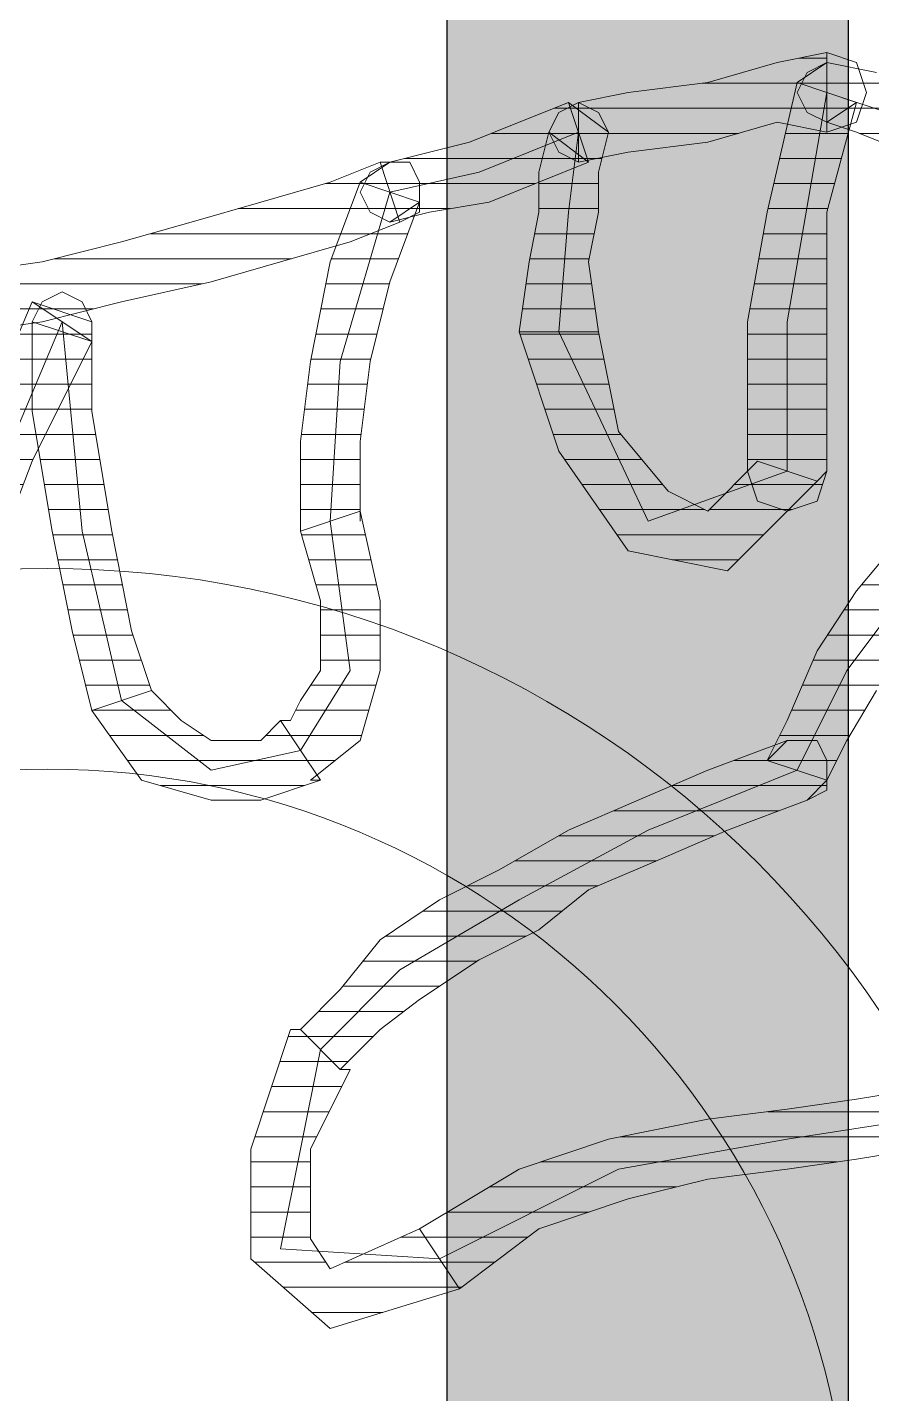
# Model space of a CAD drawing. Header units: centimetres. Extents: x 54005 to 61405, y 90310 to 94744.
# Drawn here: x 56636.56 to 56640.76, y 91638.5 to 91645.31 of the extents above; entities that cross this region are included whole.
import ezdxf

# ---------------------------------------------------------------- set-up
doc = ezdxf.new("R2010")
doc.units = ezdxf.units.CM
doc.header["$LTSCALE"] = 25
doc.linetypes.add('DASHDOT2', pattern=[0.5, 0.25, -0.125, 0, -0.125])
doc.layers.get('0').update_dxf_attribs({"lineweight": 0})
doc.layers.add('BA_axis', color=5, linetype='DASHDOT2')
doc.layers.add('OC-Mutfak_Ekipman', color=252, linetype='Continuous')
pattern_1 = [(360, (-5108.51305, -673.59423), (1e-16, 0.125), [25])]

# ---------------------------------------------------------------- blocks, each defined once
blk = doc.blocks.new('salatabar')
at = {"layer": 'OC-Mutfak_Ekipman'}
h = blk.add_hatch(color=256, dxfattribs=at)
h.dxf.hatch_style = 1
h.paths.add_polyline_path([(93394.0447, -80809.4894, 0.414212), (93393.0448, -80808.4893, 0.41421), (93392.0447, -80809.4893), (93392.0331, -80957.4893, 0.414217), (93393.0331, -80958.4893, 0.414216), (93394.0331, -80957.4894)])
h.paths.add_polyline_path([(93402.0447, -80809.4899, 0.414217), (93401.0448, -80808.4899, 0.414216), (93400.0447, -80809.4898), (93400.0331, -80957.4898, 0.414212), (93401.0331, -80958.4899, 0.41421), (93402.0331, -80957.4899)])
h.paths.add_polyline_path([(93410.0447, -80809.4905, 0.414217), (93409.0448, -80808.4904, 0.41421), (93408.0447, -80809.4903), (93408.0331, -80957.4903, 0.414217), (93409.0331, -80958.4904, 0.41421), (93410.0331, -80957.4905)])
h.paths.add_polyline_path([(93416.0331, -80957.4908, 0.414217), (93417.0331, -80958.4909, 0.41421), (93418.0331, -80957.491), (93418.0447, -80809.491, 0.414217), (93417.0448, -80808.4909, 0.41421), (93416.0447, -80809.4908)])
h.paths.add_polyline_path([(93426.0447, -80809.4915, 0.414217), (93425.0448, -80808.4914, 0.41421), (93424.0447, -80809.4913), (93424.0331, -80957.4913, 0.414217), (93425.0331, -80958.4914, 0.41421), (93426.0331, -80957.4915)])
for p, q in [((93408.0447, -80809.4903), (93408.0331, -80957.4903)), ((93410.0331, -80957.4904), (93410.0447, -80809.4904))]:
    blk.add_line(p, q, dxfattribs=at)
blk = doc.blocks.new('by')
at = {"ltscale": 30}
h = blk.add_hatch(dxfattribs=at)
h.set_pattern_fill('DC_LINES', color=256, scale=0.1, style=0)
h.set_pattern_definition(pattern_1)
edge = h.paths.add_edge_path(flags=0)
edge.add_line((6359.6404, 2244.8748), (6359.5905, 2244.8748))
edge.add_line((6359.5905, 2244.8748), (6359.3933, 2244.7258))
edge.add_line((6359.3933, 2244.7258), (6359.2448, 2244.6265))
edge.add_line((6359.2448, 2244.6265), (6358.8982, 2244.4279))
edge.add_line((6358.8982, 2244.4279), (6358.5525, 2244.2788))
edge.add_line((6358.5525, 2244.2788), (6358.2058, 2244.0802))
edge.add_line((6358.2058, 2244.0802), (6357.8591, 2243.8814))
edge.add_line((6357.8591, 2243.8814), (6357.5622, 2243.7324))
edge.add_line((6357.5622, 2243.7324), (6357.3152, 2243.5337))
edge.add_line((6357.3152, 2243.5337), (6357.1169, 2243.8317))
edge.add_line((6357.1169, 2243.8317), (6357.365, 2244.0304))
edge.add_line((6357.365, 2244.0304), (6357.7605, 2244.1795))
edge.add_line((6357.7605, 2244.1795), (6358.1072, 2244.3781))
edge.add_line((6358.1072, 2244.3781), (6358.4529, 2244.5769))
edge.add_line((6358.4529, 2244.5769), (6358.7995, 2244.7258))
edge.add_line((6358.7995, 2244.7258), (6359.0466, 2244.9246))
edge.add_line((6359.0466, 2244.9246), (6359.2937, 2245.0239))
edge.add_line((6359.2937, 2245.0239), (6359.3933, 2245.0736))
edge.add_line((6359.3933, 2245.0736), (6359.3435, 2245.0736))
h = blk.add_hatch(dxfattribs=at)
h.set_pattern_fill('DC_LINES', color=256, scale=0.1, style=0)
h.set_pattern_definition(pattern_1)
edge = h.paths.add_edge_path(flags=0)
edge.add_line((6361.57, 2243.4343), (6361.8171, 2243.484))
edge.add_line((6361.8171, 2243.484), (6362.2136, 2243.5337))
edge.add_line((6362.2136, 2243.5337), (6362.5593, 2243.6331))
edge.add_line((6362.5593, 2243.6331), (6362.8064, 2243.6827))
edge.add_line((6362.8064, 2243.6827), (6362.8064, 2243.2854))
edge.add_line((6362.8064, 2243.2854), (6362.5593, 2243.335))
edge.add_line((6362.5593, 2243.335), (6362.2136, 2243.2356))
edge.add_line((6362.2136, 2243.2356), (6361.8171, 2243.186))
edge.add_line((6361.8171, 2243.186), (6361.57, 2243.1362))
h = blk.add_hatch(dxfattribs=at)
h.set_pattern_fill('DC_LINES', color=256, scale=0.1, style=0)
h.set_pattern_definition(pattern_1)
edge = h.paths.add_edge_path(flags=0)
edge.add_line((6362.6579, 2243.5337), (6362.8064, 2243.6331))
edge.add_line((6362.8064, 2243.6331), (6363.0544, 2243.5833))
edge.add_line((6363.0544, 2243.5833), (6363.3015, 2243.484))
edge.add_line((6363.3015, 2243.484), (6363.4997, 2243.3847))
edge.add_line((6363.4997, 2243.3847), (6363.7468, 2243.2356))
edge.add_line((6363.7468, 2243.2356), (6363.6482, 2242.9376))
edge.add_line((6363.6482, 2242.9376), (6363.4001, 2243.0866))
edge.add_line((6363.4001, 2243.0866), (6363.2029, 2243.186))
edge.add_line((6363.2029, 2243.186), (6362.9548, 2243.2854))
edge.add_line((6362.9548, 2243.2854), (6362.8064, 2243.335))
edge.add_line((6362.8064, 2243.335), (6362.9548, 2243.4343))
edge.add_line((6362.9548, 2243.4343), (6362.8064, 2243.335))
edge.add_line((6362.8064, 2243.335), (6362.7077, 2243.3847))
edge.add_line((6362.7077, 2243.3847), (6362.6579, 2243.484))
edge.add_line((6362.6579, 2243.484), (6362.7077, 2243.5833))
edge.add_line((6362.7077, 2243.5833), (6362.8064, 2243.6331))
h = blk.add_hatch(dxfattribs=at)
h.set_pattern_fill('DC_LINES', color=256, scale=0.1, style=0)
h.set_pattern_definition(pattern_1)
edge = h.paths.add_edge_path(flags=0)
edge.add_line((6362.4607, 2241.6461), (6362.4109, 2241.5964))
edge.add_line((6362.4109, 2241.5964), (6362.4109, 2241.8944))
edge.add_line((6362.4109, 2241.8944), (6362.4109, 2242.3415))
edge.add_line((6362.4109, 2242.3415), (6362.5095, 2242.888))
edge.add_line((6362.5095, 2242.888), (6362.6579, 2243.5337))
edge.add_line((6362.6579, 2243.5337), (6362.9548, 2243.4343))
edge.add_line((6362.9548, 2243.4343), (6362.8064, 2242.888))
edge.add_line((6362.8064, 2242.888), (6362.8064, 2242.3415))
edge.add_line((6362.8064, 2242.3415), (6362.8064, 2241.8944))
edge.add_line((6362.8064, 2241.8944), (6362.8064, 2241.5964))
edge.add_line((6362.8064, 2241.5964), (6362.7575, 2241.5468))
edge.add_line((6362.7575, 2241.5468), (6362.8064, 2241.5964))
edge.add_line((6362.8064, 2241.5964), (6362.7575, 2241.4473))
edge.add_line((6362.7575, 2241.4473), (6362.6091, 2241.3977))
edge.add_line((6362.6091, 2241.3977), (6362.4607, 2241.4473))
edge.add_line((6362.4607, 2241.4473), (6362.4109, 2241.5964))
h = blk.add_hatch(dxfattribs=at)
h.set_pattern_fill('DC_LINES', color=256, scale=0.1, style=0)
h.set_pattern_definition(pattern_1)
edge = h.paths.add_edge_path(flags=0)
edge.add_line((6360.4812, 2243.0369), (6360.6296, 2243.1362))
edge.add_line((6360.6296, 2243.1362), (6360.8279, 2243.186))
edge.add_line((6360.8279, 2243.186), (6361.0261, 2243.2356))
edge.add_line((6361.0261, 2243.2356), (6361.2732, 2243.335))
edge.add_line((6361.2732, 2243.335), (6361.5202, 2243.4343))
edge.add_line((6361.5202, 2243.4343), (6361.6198, 2243.1362))
edge.add_line((6361.6198, 2243.1362), (6361.3718, 2243.0369))
edge.add_line((6361.3718, 2243.0369), (6361.1247, 2242.9376))
edge.add_line((6361.1247, 2242.9376), (6360.8279, 2242.888))
edge.add_line((6360.8279, 2242.888), (6360.6296, 2242.8383))
edge.add_line((6360.6296, 2242.8383), (6360.778, 2242.9376))
edge.add_line((6360.778, 2242.9376), (6360.6296, 2242.8383))
edge.add_line((6360.6296, 2242.8383), (6360.531, 2242.888))
edge.add_line((6360.531, 2242.888), (6360.4812, 2242.9873))
edge.add_line((6360.4812, 2242.9873), (6360.531, 2243.0866))
edge.add_line((6360.531, 2243.0866), (6360.6296, 2243.1362))
h = blk.add_hatch(dxfattribs=at)
h.set_pattern_fill('DC_LINES', color=256, scale=0.1, style=0)
h.set_pattern_definition(pattern_1)
edge = h.paths.add_edge_path(flags=0)
edge.add_line((6361.5202, 2243.4343), (6361.7185, 2243.2854))
edge.add_line((6361.7185, 2243.2854), (6361.6687, 2243.0866))
edge.add_line((6361.6687, 2243.0866), (6361.6687, 2242.888))
edge.add_line((6361.6687, 2242.888), (6361.6198, 2242.6395))
edge.add_line((6361.6198, 2242.6395), (6361.6687, 2242.2918))
edge.add_line((6361.6687, 2242.2918), (6361.2732, 2242.2918))
edge.add_line((6361.2732, 2242.2918), (6361.323, 2242.6395))
edge.add_line((6361.323, 2242.6395), (6361.3718, 2242.888))
edge.add_line((6361.3718, 2242.888), (6361.3718, 2243.0866))
edge.add_line((6361.3718, 2243.0866), (6361.4216, 2243.2854))
edge.add_line((6361.4216, 2243.2854), (6361.6198, 2243.1362))
edge.add_line((6361.6198, 2243.1362), (6361.4216, 2243.2854))
edge.add_line((6361.4216, 2243.2854), (6361.4714, 2243.3847))
edge.add_line((6361.4714, 2243.3847), (6361.57, 2243.4343))
edge.add_line((6361.57, 2243.4343), (6361.6687, 2243.3847))
edge.add_line((6361.6687, 2243.3847), (6361.7185, 2243.2854))
h = blk.add_hatch(dxfattribs=at)
h.set_pattern_fill('DC_LINES', color=256, scale=0.1, style=0)
h.set_pattern_definition(pattern_1)
edge = h.paths.add_edge_path(flags=0)
edge.add_line((6360.6794, 2242.8383), (6360.4323, 2242.7389))
edge.add_line((6360.4323, 2242.7389), (6360.0857, 2242.6395))
edge.add_line((6360.0857, 2242.6395), (6359.739, 2242.5402))
edge.add_line((6359.739, 2242.5402), (6359.2937, 2242.4409))
edge.add_line((6359.2937, 2242.4409), (6358.8982, 2242.3415))
edge.add_line((6358.8982, 2242.3415), (6358.5525, 2242.2918))
edge.add_line((6358.5525, 2242.2918), (6358.2058, 2242.2422))
edge.add_line((6358.2058, 2242.2422), (6357.9089, 2242.1925))
edge.add_line((6357.9089, 2242.1925), (6357.9089, 2242.5899))
edge.add_line((6357.9089, 2242.5899), (6358.2058, 2242.5402))
edge.add_line((6358.2058, 2242.5402), (6358.5525, 2242.5899))
edge.add_line((6358.5525, 2242.5899), (6358.8982, 2242.6395))
edge.add_line((6358.8982, 2242.6395), (6359.2937, 2242.7389))
edge.add_line((6359.2937, 2242.7389), (6359.6404, 2242.8383))
edge.add_line((6359.6404, 2242.8383), (6359.987, 2242.9376))
edge.add_line((6359.987, 2242.9376), (6360.3327, 2243.0369))
edge.add_line((6360.3327, 2243.0369), (6360.5808, 2243.1362))
h = blk.add_hatch(dxfattribs=at)
h.set_pattern_fill('DC_LINES', color=256, scale=0.1, style=0)
h.set_pattern_definition(pattern_1)
edge = h.paths.add_edge_path(flags=0)
edge.add_line((6360.1843, 2241.2984), (6360.1843, 2241.348))
edge.add_line((6360.1843, 2241.348), (6360.1843, 2241.7454))
edge.add_line((6360.1843, 2241.7454), (6360.2341, 2242.1428))
edge.add_line((6360.2341, 2242.1428), (6360.3327, 2242.6395))
edge.add_line((6360.3327, 2242.6395), (6360.4812, 2243.0369))
edge.add_line((6360.4812, 2243.0369), (6360.778, 2242.9376))
edge.add_line((6360.778, 2242.9376), (6360.6296, 2242.5402))
edge.add_line((6360.6296, 2242.5402), (6360.531, 2242.1428))
edge.add_line((6360.531, 2242.1428), (6360.4812, 2241.7454))
edge.add_line((6360.4812, 2241.7454), (6360.4812, 2241.348))
edge.add_line((6360.4812, 2241.348), (6360.4812, 2241.3977))
h = blk.add_hatch(dxfattribs=at)
h.set_pattern_fill('DC_LINES', color=256, scale=0.1, style=0)
h.set_pattern_definition(pattern_1)
edge = h.paths.add_edge_path(flags=0)
edge.add_line((6358.8484, 2242.4409), (6359.1452, 2242.3415))
edge.add_line((6359.1452, 2242.3415), (6359.1452, 2241.8944))
edge.add_line((6359.1452, 2241.8944), (6359.2448, 2241.2984))
edge.add_line((6359.2448, 2241.2984), (6359.3435, 2240.8016))
edge.add_line((6359.3435, 2240.8016), (6359.4421, 2240.5036))
edge.add_line((6359.4421, 2240.5036), (6359.1452, 2240.4043))
edge.add_line((6359.1452, 2240.4043), (6359.0466, 2240.8016))
edge.add_line((6359.0466, 2240.8016), (6358.948, 2241.2984))
edge.add_line((6358.948, 2241.2984), (6358.8484, 2241.8944))
edge.add_line((6358.8484, 2241.8944), (6358.8484, 2242.3415))
edge.add_line((6358.8484, 2242.3415), (6359.1452, 2242.2422))
edge.add_line((6359.1452, 2242.2422), (6358.8484, 2242.3415))
edge.add_line((6358.8484, 2242.3415), (6358.8982, 2242.4409))
edge.add_line((6358.8982, 2242.4409), (6358.9978, 2242.4906))
edge.add_line((6358.9978, 2242.4906), (6359.0964, 2242.4409))
edge.add_line((6359.0964, 2242.4409), (6359.1452, 2242.3415))
h = blk.add_hatch(dxfattribs=at)
h.set_pattern_fill('DC_LINES', color=256, scale=0.1, style=0)
h.set_pattern_definition(pattern_1)
edge = h.paths.add_edge_path(flags=0)
edge.add_line((6358.1072, 2240.0069), (6358.2058, 2240.4539))
edge.add_line((6358.2058, 2240.4539), (6358.3044, 2241.0997))
edge.add_line((6358.3044, 2241.0997), (6358.5525, 2241.7454))
edge.add_line((6358.5525, 2241.7454), (6358.8484, 2242.4409))
edge.add_line((6358.8484, 2242.4409), (6359.1452, 2242.2422))
edge.add_line((6359.1452, 2242.2422), (6358.8484, 2241.6461))
edge.add_line((6358.8484, 2241.6461), (6358.6013, 2241.0003))
edge.add_line((6358.6013, 2241.0003), (6358.5027, 2240.4539))
edge.add_line((6358.5027, 2240.4539), (6358.5027, 2240.0069))
h = blk.add_hatch(dxfattribs=at)
h.set_pattern_fill('DC_LINES', color=256, scale=0.1, style=0)
h.set_pattern_definition(pattern_1)
edge = h.paths.add_edge_path(flags=0)
edge.add_line((6364.489, 2242.3912), (6364.489, 2242.0932))
edge.add_line((6364.489, 2242.0932), (6364.2419, 2241.8944))
edge.add_line((6364.2419, 2241.8944), (6363.9939, 2241.6958))
edge.add_line((6363.9939, 2241.6958), (6363.697, 2241.4473))
edge.add_line((6363.697, 2241.4473), (6363.4997, 2241.0997))
edge.add_line((6363.4997, 2241.0997), (6363.2517, 2240.8016))
edge.add_line((6363.2517, 2240.8016), (6363.0544, 2240.5036))
edge.add_line((6363.0544, 2240.5036), (6362.906, 2240.2552))
edge.add_line((6362.906, 2240.2552), (6362.8064, 2240.0565))
edge.add_line((6362.8064, 2240.0565), (6362.5095, 2240.1558))
edge.add_line((6362.5095, 2240.1558), (6362.6091, 2240.3546))
edge.add_line((6362.6091, 2240.3546), (6362.7575, 2240.7023))
edge.add_line((6362.7575, 2240.7023), (6362.9548, 2241.0003))
edge.add_line((6362.9548, 2241.0003), (6363.2029, 2241.2984))
edge.add_line((6363.2029, 2241.2984), (6363.4997, 2241.6461))
edge.add_line((6363.4997, 2241.6461), (6363.7966, 2241.8944))
edge.add_line((6363.7966, 2241.8944), (6364.0437, 2242.1925))
edge.add_line((6364.0437, 2242.1925), (6364.3904, 2242.3912))
edge.add_line((6364.3904, 2242.3912), (6364.3904, 2242.0932))
edge.add_line((6364.3904, 2242.0932), (6364.3904, 2242.3912))
edge.add_line((6364.3904, 2242.3912), (6364.5388, 2242.3912))
edge.add_line((6364.5388, 2242.3912), (6364.5876, 2242.2918))
edge.add_line((6364.5876, 2242.2918), (6364.5876, 2242.1428))
edge.add_line((6364.5876, 2242.1428), (6364.489, 2242.0932))
h = blk.add_hatch(dxfattribs=at)
h.set_pattern_fill('DC_LINES', color=256, scale=0.1, style=0)
h.set_pattern_definition(pattern_1)
edge = h.paths.add_edge_path(flags=0)
edge.add_line((6361.6687, 2242.2918), (6361.7683, 2241.7951))
edge.add_line((6361.7683, 2241.7951), (6362.0154, 2241.497))
edge.add_line((6362.0154, 2241.497), (6362.2136, 2241.3977))
edge.add_line((6362.2136, 2241.3977), (6362.4607, 2241.6461))
edge.add_line((6362.4607, 2241.6461), (6362.7575, 2241.5468))
edge.add_line((6362.7575, 2241.5468), (6362.3122, 2241.0997))
edge.add_line((6362.3122, 2241.0997), (6361.8171, 2241.199))
edge.add_line((6361.8171, 2241.199), (6361.4714, 2241.6958))
edge.add_line((6361.4714, 2241.6958), (6361.2732, 2242.2918))
h = blk.add_hatch(dxfattribs=at)
h.set_pattern_fill('DC_LINES', color=256, scale=0.1, style=0)
h.set_pattern_definition(pattern_1)
edge = h.paths.add_edge_path(flags=0)
edge.add_line((6360.0857, 2240.3546), (6360.1355, 2240.3546))
edge.add_line((6360.1355, 2240.3546), (6360.1843, 2240.4539))
edge.add_line((6360.1843, 2240.4539), (6360.2839, 2240.6029))
edge.add_line((6360.2839, 2240.6029), (6360.2839, 2240.9506))
edge.add_line((6360.2839, 2240.9506), (6360.1843, 2241.2984))
edge.add_line((6360.1843, 2241.2984), (6360.4812, 2241.3977))
edge.add_line((6360.4812, 2241.3977), (6360.5808, 2240.9506))
edge.add_line((6360.5808, 2240.9506), (6360.5808, 2240.6029))
edge.add_line((6360.5808, 2240.6029), (6360.4812, 2240.2552))
edge.add_line((6360.4812, 2240.2552), (6360.2341, 2240.0565))
edge.add_line((6360.2341, 2240.0565), (6360.2839, 2240.0565))
h = blk.add_hatch(dxfattribs=at)
h.set_pattern_fill('DC_LINES', color=256, scale=0.1, style=0)
h.set_pattern_definition(pattern_1)
edge = h.paths.add_edge_path(flags=0)
edge.add_line((6359.4421, 2240.5036), (6359.5905, 2240.3546))
edge.add_line((6359.5905, 2240.3546), (6359.739, 2240.2552))
edge.add_line((6359.739, 2240.2552), (6359.987, 2240.2552))
edge.add_line((6359.987, 2240.2552), (6360.0857, 2240.3546))
edge.add_line((6360.0857, 2240.3546), (6360.2839, 2240.0565))
edge.add_line((6360.2839, 2240.0565), (6359.987, 2239.9572))
edge.add_line((6359.987, 2239.9572), (6359.739, 2239.9572))
edge.add_line((6359.739, 2239.9572), (6359.3933, 2240.0565))
edge.add_line((6359.3933, 2240.0565), (6359.1452, 2240.4043))
h = blk.add_hatch(dxfattribs=at)
h.set_pattern_fill('DC_LINES', color=256, scale=0.1, style=0)
h.set_pattern_definition(pattern_1)
edge = h.paths.add_edge_path(flags=0)
edge.add_line((6362.8064, 2240.0565), (6362.7077, 2239.9572))
edge.add_line((6362.7077, 2239.9572), (6362.3122, 2239.8081))
edge.add_line((6362.3122, 2239.8081), (6361.9655, 2239.6591))
edge.add_line((6361.9655, 2239.6591), (6361.6198, 2239.5101))
edge.add_line((6361.6198, 2239.5101), (6361.3718, 2239.3114))
edge.add_line((6361.3718, 2239.3114), (6361.0749, 2239.1624))
edge.add_line((6361.0749, 2239.1624), (6360.778, 2238.9637))
edge.add_line((6360.778, 2238.9637), (6360.5808, 2238.8147))
edge.add_line((6360.5808, 2238.8147), (6360.3825, 2238.616))
edge.add_line((6360.3825, 2238.616), (6360.1843, 2238.8147))
edge.add_line((6360.1843, 2238.8147), (6360.3825, 2239.0133))
edge.add_line((6360.3825, 2239.0133), (6360.5808, 2239.2617))
edge.add_line((6360.5808, 2239.2617), (6360.8777, 2239.4604))
edge.add_line((6360.8777, 2239.4604), (6361.1745, 2239.6095))
edge.add_line((6361.1745, 2239.6095), (6361.5202, 2239.8081))
edge.add_line((6361.5202, 2239.8081), (6361.8669, 2239.9572))
edge.add_line((6361.8669, 2239.9572), (6362.2136, 2240.1062))
edge.add_line((6362.2136, 2240.1062), (6362.6091, 2240.2552))
edge.add_line((6362.6091, 2240.2552), (6362.5095, 2240.1558))
edge.add_line((6362.5095, 2240.1558), (6362.6091, 2240.2552))
edge.add_line((6362.6091, 2240.2552), (6362.7575, 2240.2552))
edge.add_line((6362.7575, 2240.2552), (6362.8064, 2240.1558))
edge.add_line((6362.8064, 2240.1558), (6362.8064, 2240.0069))
edge.add_line((6362.8064, 2240.0069), (6362.7077, 2239.9572))
h = blk.add_hatch(dxfattribs=at)
h.set_pattern_fill('DC_LINES', color=256, scale=0.1, style=0)
h.set_pattern_definition(pattern_1)
edge = h.paths.add_edge_path(flags=0)
edge.add_line((6360.3825, 2238.616), (6360.4323, 2238.616))
edge.add_line((6360.4323, 2238.616), (6360.2341, 2238.2185))
edge.add_line((6360.2341, 2238.2185), (6360.2341, 2237.7714))
edge.add_line((6360.2341, 2237.7714), (6360.3327, 2237.6225))
edge.add_line((6360.3327, 2237.6225), (6360.778, 2237.8212))
edge.add_line((6360.778, 2237.8212), (6360.9763, 2237.5231))
edge.add_line((6360.9763, 2237.5231), (6360.3327, 2237.3244))
edge.add_line((6360.3327, 2237.3244), (6359.9372, 2237.6722))
edge.add_line((6359.9372, 2237.6722), (6359.9372, 2238.2185))
edge.add_line((6359.9372, 2238.2185), (6360.1355, 2238.8147))
edge.add_line((6360.1355, 2238.8147), (6360.1843, 2238.8147))
h = blk.add_hatch(dxfattribs=at)
h.set_pattern_fill('DC_LINES', color=256, scale=0.1, style=0)
h.set_pattern_definition(pattern_1)
edge = h.paths.add_edge_path(flags=0)
edge.add_line((6360.778, 2237.8212), (6361.2732, 2238.1192))
edge.add_line((6361.2732, 2238.1192), (6361.7185, 2238.2682))
edge.add_line((6361.7185, 2238.2682), (6362.2136, 2238.3676))
edge.add_line((6362.2136, 2238.3676), (6362.6091, 2238.4173))
edge.add_line((6362.6091, 2238.4173), (6362.9548, 2238.4669))
edge.add_line((6362.9548, 2238.4669), (6363.2517, 2238.5166))
edge.add_line((6363.2517, 2238.5166), (6363.4499, 2238.5662))
edge.add_line((6363.4499, 2238.5662), (6363.5984, 2238.6656))
edge.add_line((6363.5984, 2238.6656), (6363.7966, 2238.4669))
edge.add_line((6363.7966, 2238.4669), (6363.5486, 2238.2682))
edge.add_line((6363.5486, 2238.2682), (6363.2517, 2238.2185))
edge.add_line((6363.2517, 2238.2185), (6362.9548, 2238.1689))
edge.add_line((6362.9548, 2238.1689), (6362.6091, 2238.1192))
edge.add_line((6362.6091, 2238.1192), (6362.2136, 2238.0695))
edge.add_line((6362.2136, 2238.0695), (6361.8171, 2237.9702))
edge.add_line((6361.8171, 2237.9702), (6361.3718, 2237.8212))
edge.add_line((6361.3718, 2237.8212), (6360.9763, 2237.5231))
for p, q in [((6362.2136, 2243.5337, -4.5045), (6362.5593, 2243.6331, -4.5045)), ((6362.5593, 2243.6331, -4.5045), (6362.8064, 2243.6827, -4.5045)), ((6362.6579, 2243.5337, -4.5045), (6362.8064, 2243.6331, -4.5045)), ((6362.8064, 2243.6331, -4.5045), (6362.6579, 2243.5337, -4.5045)), ((6362.7077, 2243.5833, -4.5045), (6362.8064, 2243.6331, -4.5045)), ((6362.8064, 2243.6827, -4.5045), (6362.8064, 2243.2854, -4.5045)), ((6362.8064, 2243.6827, -4.5045), (6362.9548, 2243.6331, -4.5045)), ((6362.8064, 2243.2854, -4.5045), (6362.8064, 2243.6827, -4.5045)), ((6362.8064, 2243.6827, -4.5045), (6362.8064, 2243.6827, -4.5045)), ((6362.8064, 2243.6331, -4.5045), (6363.0544, 2243.5833, -4.5045)), ((6362.9548, 2243.6331, -4.5045), (6363.0046, 2243.484, -4.5045)), ((6362.6579, 2243.484, -4.5045), (6362.7077, 2243.5833, -4.5045)), ((6361.57, 2243.4343, -4.5045), (6361.8171, 2243.484, -4.5045)), ((6361.8171, 2243.484, -4.5045), (6362.2136, 2243.5337, -4.5045)), ((6362.5095, 2242.888, -4.5045), (6362.6579, 2243.5337, -4.5045)), ((6362.8064, 2243.484, -4.5045), (6362.6091, 2242.3415, -4.5045)), ((6362.6579, 2243.5337, -4.5045), (6362.9548, 2243.4343, -4.5045)), ((6362.6579, 2243.5337, -4.5045), (6362.6579, 2243.5337, -4.5045)), ((6362.7077, 2243.3847, -4.5045), (6362.6579, 2243.484, -4.5045)), ((6363.2517, 2243.335, -4.5045), (6362.8064, 2243.484, -4.5045)), ((6363.0046, 2243.484, -4.5045), (6362.9548, 2243.335, -4.5045)), ((6361.2732, 2243.335, -4.5045), (6361.5202, 2243.4343, -4.5045)), ((6361.4714, 2243.3847, -4.5045), (6361.57, 2243.4343, -4.5045)), ((6361.4714, 2243.3847, -4.5045), (6361.57, 2243.4343, -4.5045)), ((6361.5202, 2243.4343, -4.5045), (6361.7185, 2243.2854, -4.5045)), ((6361.7185, 2243.2854, -4.5045), (6361.5202, 2243.4343, -4.5045)), ((6361.5202, 2243.4343, -4.5045), (6361.5202, 2243.4343, -4.5045)), ((6361.5202, 2243.4343, -4.5045), (6361.6198, 2243.1362, -4.5045)), ((6361.57, 2243.4343, -4.5045), (6361.6687, 2243.3847, -4.5045)), ((6361.57, 2243.1362, -4.5045), (6361.57, 2243.4343, -4.5045)), ((6361.57, 2243.4343, -4.5045), (6361.57, 2243.4343, -4.5045)), ((6361.57, 2243.4343, -4.5045), (6361.57, 2243.1362, -4.5045)), ((6362.9548, 2243.4343, -4.5045), (6362.8064, 2242.888, -4.5045)), ((6362.8064, 2243.335, -4.5045), (6362.9548, 2243.4343, -4.5045)), ((6362.9548, 2243.4343, -4.5045), (6362.8064, 2243.335, -4.5045)), ((6361.4216, 2243.2854, -4.5045), (6361.4714, 2243.3847, -4.5045)), ((6361.4216, 2243.2854, -4.5045), (6361.4714, 2243.3847, -4.5045)), ((6361.6687, 2243.3847, -4.5045), (6361.7185, 2243.2854, -4.5045)), ((6362.8064, 2243.335, -4.5045), (6362.7077, 2243.3847, -4.5045)), ((6361.0261, 2243.2356, -4.5045), (6361.2732, 2243.335, -4.5045)), ((6361.57, 2243.2854, -4.5045), (6361.0749, 2243.0866, -4.5045)), ((6361.3718, 2243.0866, -4.5045), (6361.4216, 2243.2854, -4.5045)), ((6361.4216, 2243.2854, -4.5045), (6361.6198, 2243.1362, -4.5045)), ((6361.6198, 2243.1362, -4.5045), (6361.4216, 2243.2854, -4.5045)), ((6361.4714, 2243.186, -4.5045), (6361.4216, 2243.2854, -4.5045)), ((6361.5202, 2242.888, -4.5045), (6361.57, 2243.2854, -4.5045)), ((6361.57, 2243.2854, -4.5045), (6361.57, 2243.2854, -4.5045)), ((6361.7185, 2243.2854, -4.5045), (6361.6687, 2243.0866, -4.5045)), ((6362.5593, 2243.335, -4.5045), (6362.2136, 2243.2356, -4.5045)), ((6362.8064, 2243.2854, -4.5045), (6362.5593, 2243.335, -4.5045)), ((6362.9548, 2243.2854, -4.5045), (6362.8064, 2243.335, -4.5045)), ((6362.9548, 2243.335, -4.5045), (6362.8064, 2243.2854, -4.5045)), ((6363.2029, 2243.186, -4.5045), (6362.9548, 2243.2854, -4.5045)), ((6360.8279, 2243.186, -4.5045), (6361.0261, 2243.2356, -4.5045)), ((6362.2136, 2243.2356, -4.5045), (6361.8171, 2243.186, -4.5045)), ((6360.6296, 2243.1362, -4.5045), (6360.8279, 2243.186, -4.5045)), ((6361.57, 2243.1362, -4.5045), (6361.4714, 2243.186, -4.5045)), ((6361.8171, 2243.186, -4.5045), (6361.57, 2243.1362, -4.5045)), ((6360.3327, 2243.0369, -4.5045), (6360.5808, 2243.1362, -4.5045)), ((6360.4812, 2243.0369, -4.5045), (6360.6296, 2243.1362, -4.5045)), ((6360.6296, 2243.1362, -4.5045), (6360.4812, 2243.0369, -4.5045)), ((6360.4812, 2242.9873, -4.5045), (6360.531, 2243.0866, -4.5045)), ((6360.531, 2243.0866, -4.5045), (6360.6296, 2243.1362, -4.5045)), ((6360.5808, 2243.1362, -4.5045), (6360.7292, 2243.1362, -4.5045)), ((6360.6794, 2242.8383, -4.5045), (6360.5808, 2243.1362, -4.5045)), ((6360.5808, 2243.1362, -4.5045), (6360.5808, 2243.1362, -4.5045)), ((6360.5808, 2243.1362, -4.5045), (6360.6794, 2242.8383, -4.5045)), ((6361.0749, 2243.0866, -4.5045), (6360.6296, 2242.9873, -4.5045)), ((6360.7292, 2243.1362, -4.5045), (6360.778, 2243.0369, -4.5045)), ((6361.6198, 2243.1362, -4.5045), (6361.3718, 2243.0369, -4.5045)), ((6361.3718, 2242.888, -4.5045), (6361.3718, 2243.0866, -4.5045)), ((6361.57, 2243.1362, -4.5045), (6361.57, 2243.1362, -4.5045)), ((6361.6687, 2243.0866, -4.5045), (6361.6687, 2242.888, -4.5045)), ((6359.987, 2242.9376, -4.5045), (6360.3327, 2243.0369, -4.5045)), ((6360.3327, 2242.6395, -4.5045), (6360.4812, 2243.0369, -4.5045)), ((6360.4812, 2243.0369, -4.5045), (6360.778, 2242.9376, -4.5045)), ((6360.4812, 2243.0369, -4.5045), (6360.4812, 2243.0369, -4.5045)), ((6360.778, 2243.0369, -4.5045), (6360.778, 2242.888, -4.5045)), ((6361.3718, 2243.0369, -4.5045), (6361.1247, 2242.9376, -4.5045)), ((6360.6296, 2242.9873, -4.5045), (6360.3825, 2242.1428, -4.5045)), ((6360.531, 2242.888, -4.5045), (6360.4812, 2242.9873, -4.5045)), ((6359.6404, 2242.8383, -4.5045), (6359.987, 2242.9376, -4.5045)), ((6360.6296, 2242.8383, -4.5045), (6360.531, 2242.888, -4.5045)), ((6360.778, 2242.9376, -4.5045), (6360.6296, 2242.5402, -4.5045)), ((6360.6296, 2242.8383, -4.5045), (6360.778, 2242.9376, -4.5045)), ((6360.778, 2242.9376, -4.5045), (6360.6296, 2242.8383, -4.5045)), ((6360.8279, 2242.888, -4.5045), (6360.6296, 2242.8383, -4.5045)), ((6360.778, 2242.888, -4.5045), (6360.6794, 2242.8383, -4.5045)), ((6361.1247, 2242.9376, -4.5045), (6360.8279, 2242.888, -4.5045)), ((6361.323, 2242.6395, -4.5045), (6361.3718, 2242.888, -4.5045)), ((6361.4714, 2242.2918, -4.5045), (6361.5202, 2242.888, -4.5045)), ((6361.6687, 2242.888, -4.5045), (6361.6198, 2242.6395, -4.5045)), ((6362.4109, 2242.3415, -4.5045), (6362.5095, 2242.888, -4.5045)), ((6362.8064, 2242.888, -4.5045), (6362.8064, 2242.3415, -4.5045)), ((6359.2937, 2242.7389, -4.5045), (6359.6404, 2242.8383, -4.5045)), ((6360.6794, 2242.8383, -4.5045), (6360.4323, 2242.7389, -4.5045)), ((6360.6794, 2242.8383, -4.5045), (6360.6794, 2242.8383, -4.5045)), ((6358.8982, 2242.6395, -4.5045), (6359.2937, 2242.7389, -4.5045)), ((6360.4323, 2242.7389, -4.5045), (6360.0857, 2242.6395, -4.5045)), ((6358.5525, 2242.5899, -4.5045), (6358.8982, 2242.6395, -4.5045)), ((6360.0857, 2242.6395, -4.5045), (6359.739, 2242.5402, -4.5045)), ((6360.2341, 2242.1428, -4.5045), (6360.3327, 2242.6395, -4.5045)), ((6361.2732, 2242.2918, -4.5045), (6361.323, 2242.6395, -4.5045)), ((6361.6198, 2242.6395, -4.5045), (6361.6687, 2242.2918, -4.5045)), ((6359.739, 2242.5402, -4.5045), (6359.2937, 2242.4409, -4.5045)), ((6360.6296, 2242.5402, -4.5045), (6360.531, 2242.1428, -4.5045)), ((6358.8982, 2242.4409, -4.5045), (6358.9978, 2242.4906, -4.5045)), ((6358.9978, 2242.4906, -4.5045), (6359.0964, 2242.4409, -4.5045)), ((6358.5525, 2241.7454, -4.5045), (6358.8484, 2242.4409, -4.5045)), ((6358.8484, 2242.4409, -4.5045), (6359.1452, 2242.3415, -4.5045)), ((6358.8484, 2242.3415, -4.5045), (6358.8982, 2242.4409, -4.5045)), ((6359.1452, 2242.3415, -4.5045), (6358.8484, 2242.4409, -4.5045)), ((6358.8484, 2242.4409, -4.5045), (6358.8484, 2242.4409, -4.5045)), ((6358.8484, 2242.4409, -4.5045), (6359.1452, 2242.2422, -4.5045)), ((6359.2937, 2242.4409, -4.5045), (6358.8982, 2242.3415, -4.5045)), ((6359.0964, 2242.4409, -4.5045), (6359.1452, 2242.3415, -4.5045)), ((6358.9978, 2242.3415, -4.5045), (6358.4529, 2241.0499, -4.5045)), ((6358.8982, 2242.3415, -4.5045), (6358.5525, 2242.2918, -4.5045)), ((6358.8484, 2241.8944, -4.5045), (6358.8484, 2242.3415, -4.5045)), ((6358.8484, 2242.3415, -4.5045), (6359.1452, 2242.2422, -4.5045)), ((6359.1452, 2242.2422, -4.5045), (6358.8484, 2242.3415, -4.5045)), ((6359.0964, 2241.2984, -4.5045), (6358.9978, 2242.3415, -4.5045)), ((6359.1452, 2242.3415, -4.5045), (6359.1452, 2241.8944, -4.5045)), ((6362.4109, 2241.8944, -4.5045), (6362.4109, 2242.3415, -4.5045)), ((6362.6091, 2242.3415, -4.5045), (6362.6091, 2241.5964, -4.5045)), ((6362.8064, 2242.3415, -4.5045), (6362.8064, 2241.8944, -4.5045)), ((6361.4714, 2241.6958, -4.5045), (6361.2732, 2242.2918, -4.5045)), ((6361.2732, 2242.2918, -4.5045), (6361.2732, 2242.2918, -4.5045)), ((6361.2732, 2242.2918, -4.5045), (6361.6687, 2242.2918, -4.5045)), ((6361.6687, 2242.2918, -4.5045), (6361.2732, 2242.2918, -4.5045)), ((6361.9167, 2241.348, -4.5045), (6361.4714, 2242.2918, -4.5045)), ((6361.6687, 2242.2918, -4.5045), (6361.6687, 2242.2918, -4.5045)), ((6361.6687, 2242.2918, -4.5045), (6361.7683, 2241.7951, -4.5045)), ((6361.6687, 2242.2918, -4.5045), (6361.6687, 2242.2918, -4.5045)), ((6359.1452, 2242.2422, -4.5045), (6358.8484, 2241.6461, -4.5045)), ((6360.1843, 2241.7454, -4.5045), (6360.2341, 2242.1428, -4.5045)), ((6360.3825, 2242.1428, -4.5045), (6360.3327, 2241.348, -4.5045)), ((6360.531, 2242.1428, -4.5045), (6360.4812, 2241.7454, -4.5045)), ((6358.948, 2241.2984, -4.5045), (6358.8484, 2241.8944, -4.5045)), ((6359.1452, 2241.8944, -4.5045), (6359.2448, 2241.2984, -4.5045)), ((6362.4109, 2241.5964, -4.5045), (6362.4109, 2241.8944, -4.5045)), ((6362.8064, 2241.8944, -4.5045), (6362.8064, 2241.5964, -4.5045)), ((6361.7683, 2241.7951, -4.5045), (6362.0154, 2241.497, -4.5045)), ((6360.1843, 2241.348, -4.5045), (6360.1843, 2241.7454, -4.5045)), ((6360.4812, 2241.7454, -4.5045), (6360.4812, 2241.348, -4.5045)), ((6358.8484, 2241.6461, -4.5045), (6358.6013, 2241.0003, -4.5045)), ((6361.8171, 2241.199, -4.5045), (6361.4714, 2241.6958, -4.5045)), ((6362.2136, 2241.3977, -4.5045), (6362.4607, 2241.6461, -4.5045)), ((6362.4607, 2241.6461, -4.5045), (6362.4109, 2241.5964, -4.5045)), ((6362.4109, 2241.5964, -4.5045), (6362.4607, 2241.6461, -4.5045)), ((6362.4607, 2241.6461, -4.5045), (6362.7575, 2241.5468, -4.5045)), ((6362.4607, 2241.6461, -4.5045), (6362.4607, 2241.6461, -4.5045)), ((6362.6091, 2241.5964, -4.5045), (6361.9167, 2241.348, -4.5045)), ((6362.4607, 2241.4473, -4.5045), (6362.4109, 2241.5964, -4.5045)), ((6362.8064, 2241.5964, -4.5045), (6362.7575, 2241.5468, -4.5045)), ((6362.7575, 2241.5468, -4.5045), (6362.8064, 2241.5964, -4.5045)), ((6362.8064, 2241.5964, -4.5045), (6362.7575, 2241.4473, -4.5045)), ((6362.7575, 2241.5468, -4.5045), (6362.3122, 2241.0997, -4.5045)), ((6362.0154, 2241.497, -4.5045), (6362.2136, 2241.3977, -4.5045)), ((6362.6091, 2241.3977, -4.5045), (6362.4607, 2241.4473, -4.5045)), ((6362.7575, 2241.4473, -4.5045), (6362.6091, 2241.3977, -4.5045)), ((6360.4812, 2241.3977, -4.5045), (6360.1843, 2241.2984, -4.5045)), ((6360.1843, 2241.2984, -4.5045), (6360.4812, 2241.3977, -4.5045)), ((6360.4812, 2241.348, -4.5045), (6360.4812, 2241.3977, -4.5045)), ((6360.4812, 2241.3977, -4.5045), (6360.5808, 2240.9506, -4.5045)), ((6360.1843, 2241.2984, -4.5045), (6360.1843, 2241.348, -4.5045)), ((6360.3327, 2241.348, -4.5045), (6360.4323, 2240.6029, -4.5045)), ((6359.0466, 2240.8016, -4.5045), (6358.948, 2241.2984, -4.5045)), ((6359.2937, 2240.4539, -4.5045), (6359.0964, 2241.2984, -4.5045)), ((6359.2448, 2241.2984, -4.5045), (6359.3435, 2240.8016, -4.5045)), ((6360.1843, 2241.2984, -4.5045), (6360.1843, 2241.2984, -4.5045)), ((6360.2839, 2240.9506, -4.5045), (6360.1843, 2241.2984, -4.5045)), ((6362.9548, 2241.0003, -4.5045), (6363.2029, 2241.2984, -4.5045)), ((6362.3122, 2241.0997, -4.5045), (6361.8171, 2241.199, -4.5045)), ((6362.906, 2240.6029, -4.5045), (6363.3513, 2241.199, -4.5045)), ((6362.7575, 2240.7023, -4.5045), (6362.9548, 2241.0003, -4.5045)), ((6360.2839, 2240.6029, -4.5045), (6360.2839, 2240.9506, -4.5045)), ((6360.5808, 2240.9506, -4.5045), (6360.5808, 2240.6029, -4.5045)), ((6359.1452, 2240.4043, -4.5045), (6359.0466, 2240.8016, -4.5045)), ((6359.3435, 2240.8016, -4.5045), (6359.4421, 2240.5036, -4.5045)), ((6362.6091, 2240.3546, -4.5045), (6362.7575, 2240.7023, -4.5045)), ((6360.1843, 2240.4539, -4.5045), (6360.2839, 2240.6029, -4.5045)), ((6360.4323, 2240.6029, -4.5045), (6360.1843, 2240.2055, -4.5045)), ((6360.5808, 2240.6029, -4.5045), (6360.4812, 2240.2552, -4.5045)), ((6362.6579, 2240.1062, -4.5045), (6362.906, 2240.6029, -4.5045)), ((6359.4421, 2240.5036, -4.5045), (6359.1452, 2240.4043, -4.5045)), ((6359.1452, 2240.4043, -4.5045), (6359.4421, 2240.5036, -4.5045)), ((6359.4421, 2240.5036, -4.5045), (6359.4421, 2240.5036, -4.5045)), ((6359.4421, 2240.5036, -4.5045), (6359.5905, 2240.3546, -4.5045)), ((6359.4421, 2240.5036, -4.5045), (6359.4421, 2240.5036, -4.5045)), ((6363.0544, 2240.5036, -4.5045), (6362.906, 2240.2552, -4.5045)), ((6359.739, 2240.1062, -4.5045), (6359.2937, 2240.4539, -4.5045)), ((6360.1355, 2240.3546, -4.5045), (6360.1843, 2240.4539, -4.5045)), ((6359.3933, 2240.0565, -4.5045), (6359.1452, 2240.4043, -4.5045)), ((6359.1452, 2240.4043, -4.5045), (6359.1452, 2240.4043, -4.5045)), ((6359.5905, 2240.3546, -4.5045), (6359.739, 2240.2552, -4.5045)), ((6359.987, 2240.2552, -4.5045), (6360.0857, 2240.3546, -4.5045)), ((6360.0857, 2240.3546, -4.5045), (6360.1355, 2240.3546, -4.5045)), ((6360.2839, 2240.0565, -4.5045), (6360.0857, 2240.3546, -4.5045)), ((6360.0857, 2240.3546, -4.5045), (6360.0857, 2240.3546, -4.5045)), ((6360.0857, 2240.3546, -4.5045), (6360.2839, 2240.0565, -4.5045)), ((6362.5095, 2240.1558, -4.5045), (6362.6091, 2240.3546, -4.5045)), ((6359.739, 2240.2552, -4.5045), (6359.987, 2240.2552, -4.5045)), ((6360.4812, 2240.2552, -4.5045), (6360.2341, 2240.0565, -4.5045)), ((6362.2136, 2240.1062, -4.5045), (6362.6091, 2240.2552, -4.5045)), ((6362.6091, 2240.2552, -4.5045), (6362.5095, 2240.1558, -4.5045)), ((6362.5095, 2240.1558, -4.5045), (6362.6091, 2240.2552, -4.5045)), ((6362.6091, 2240.2552, -4.5045), (6362.7575, 2240.2552, -4.5045)), ((6362.7575, 2240.2552, -4.5045), (6362.8064, 2240.1558, -4.5045)), ((6362.906, 2240.2552, -4.5045), (6362.8064, 2240.0565, -4.5045)), ((6360.1843, 2240.2055, -4.5045), (6359.739, 2240.1062, -4.5045)), ((6362.8064, 2240.0565, -4.5045), (6362.5095, 2240.1558, -4.5045)), ((6362.8064, 2240.1558, -4.5045), (6362.8064, 2240.0069, -4.5045)), ((6361.8669, 2239.9572, -4.5045), (6362.2136, 2240.1062, -4.5045)), ((6361.9167, 2239.8081, -4.5045), (6362.6579, 2240.1062, -4.5045)), ((6359.739, 2239.9572, -4.5045), (6359.3933, 2240.0565, -4.5045)), ((6360.2839, 2240.0565, -4.5045), (6359.987, 2239.9572, -4.5045)), ((6360.2341, 2240.0565, -4.5045), (6360.2839, 2240.0565, -4.5045)), ((6362.8064, 2240.0565, -4.5045), (6362.7077, 2239.9572, -4.5045)), ((6362.7077, 2239.9572, -4.5045), (6362.8064, 2240.0565, -4.5045)), ((6362.8064, 2240.0565, -4.5045), (6362.8064, 2240.0565, -4.5045)), ((6359.987, 2239.9572, -4.5045), (6359.739, 2239.9572, -4.5045)), ((6361.5202, 2239.8081, -4.5045), (6361.8669, 2239.9572, -4.5045)), ((6362.7077, 2239.9572, -4.5045), (6362.3122, 2239.8081, -4.5045)), ((6362.8064, 2240.0069, -4.5045), (6362.7077, 2239.9572, -4.5045)), ((6361.1745, 2239.6095, -4.5045), (6361.5202, 2239.8081, -4.5045)), ((6361.2732, 2239.4604, -4.5045), (6361.9167, 2239.8081, -4.5045)), ((6362.3122, 2239.8081, -4.5045), (6361.9655, 2239.6591, -4.5045)), ((6360.8777, 2239.4604, -4.5045), (6361.1745, 2239.6095, -4.5045)), ((6361.9655, 2239.6591, -4.5045), (6361.6198, 2239.5101, -4.5045)), ((6361.6198, 2239.5101, -4.5045), (6361.3718, 2239.3114, -4.5045)), ((6360.5808, 2239.2617, -4.5045), (6360.8777, 2239.4604, -4.5045)), ((6360.6794, 2239.1127, -4.5045), (6361.2732, 2239.4604, -4.5045)), ((6361.3718, 2239.3114, -4.5045), (6361.0749, 2239.1624, -4.5045)), ((6360.3825, 2239.0133, -4.5045), (6360.5808, 2239.2617, -4.5045)), ((6361.0749, 2239.1624, -4.5045), (6360.778, 2238.9637, -4.5045)), ((6360.2839, 2238.7153, -4.5045), (6360.6794, 2239.1127, -4.5045)), ((6360.1843, 2238.8147, -4.5045), (6360.3825, 2239.0133, -4.5045)), ((6360.778, 2238.9637, -4.5045), (6360.5808, 2238.8147, -4.5045)), ((6359.9372, 2238.2185, -4.5045), (6360.1355, 2238.8147, -4.5045)), ((6360.1355, 2238.8147, -4.5045), (6360.1843, 2238.8147, -4.5045)), ((6360.1843, 2238.8147, -4.5045), (6360.3825, 2238.616, -4.5045)), ((6360.3825, 2238.616, -4.5045), (6360.1843, 2238.8147, -4.5045)), ((6360.5808, 2238.8147, -4.5045), (6360.3825, 2238.616, -4.5045)), ((6360.0857, 2237.7218, -4.5045), (6360.2839, 2238.7153, -4.5045)), ((6360.4323, 2238.616, -4.5045), (6360.2341, 2238.2185, -4.5045)), ((6360.3825, 2238.616, -4.5045), (6360.4323, 2238.616, -4.5045)), ((6360.3825, 2238.616, -4.5045), (6360.3825, 2238.616, -4.5045)), ((6362.9548, 2238.4669, -4.5045), (6363.2517, 2238.5166, -4.5045)), ((6362.6091, 2238.4173, -4.5045), (6362.9548, 2238.4669, -4.5045)), ((6362.2136, 2238.3676, -4.5045), (6362.6091, 2238.4173, -4.5045)), ((6361.7185, 2238.2682, -4.5045), (6362.2136, 2238.3676, -4.5045)), ((6363.2517, 2238.3676, -4.5045), (6362.6091, 2238.2682, -4.5045)), ((6361.2732, 2238.1192, -4.5045), (6361.7185, 2238.2682, -4.5045)), ((6362.6091, 2238.2682, -4.5045), (6361.7683, 2238.1192, -4.5045)), ((6359.9372, 2237.6722, -4.5045), (6359.9372, 2238.2185, -4.5045)), ((6360.2341, 2238.2185, -4.5045), (6360.2341, 2237.7714, -4.5045)), ((6363.2517, 2238.2185, -4.5045), (6362.9548, 2238.1689, -4.5045)), ((6360.778, 2237.8212, -4.5045), (6361.2732, 2238.1192, -4.5045)), ((6361.7683, 2238.1192, -4.5045), (6360.8777, 2237.6722, -4.5045)), ((6362.6091, 2238.1192, -4.5045), (6362.2136, 2238.0695, -4.5045)), ((6362.9548, 2238.1689, -4.5045), (6362.6091, 2238.1192, -4.5045)), ((6362.2136, 2238.0695, -4.5045), (6361.8171, 2237.9702, -4.5045)), ((6361.8171, 2237.9702, -4.5045), (6361.3718, 2237.8212, -4.5045)), ((6360.2341, 2237.7714, -4.5045), (6360.3327, 2237.6225, -4.5045)), ((6360.3327, 2237.6225, -4.5045), (6360.778, 2237.8212, -4.5045)), ((6360.778, 2237.8212, -4.5045), (6360.778, 2237.8212, -4.5045)), ((6360.9763, 2237.5231, -4.5045), (6360.778, 2237.8212, -4.5045)), ((6360.778, 2237.8212, -4.5045), (6360.778, 2237.8212, -4.5045)), ((6360.778, 2237.8212, -4.5045), (6360.9763, 2237.5231, -4.5045)), ((6361.3718, 2237.8212, -4.5045), (6360.9763, 2237.5231, -4.5045)), ((6360.8777, 2237.6722, -4.5045), (6360.0857, 2237.7218, -4.5045)), ((6360.3327, 2237.3244, -4.5045), (6359.9372, 2237.6722, -4.5045)), ((6360.9763, 2237.5231, -4.5045), (6360.3327, 2237.3244, -4.5045)), ((6360.9763, 2237.5231, -4.5045), (6360.9763, 2237.5231, -4.5045))]:
    blk.add_line(p, q, dxfattribs=at)
for radius in [5, 4]:
    blk.add_circle((6358.9233, 2236.1122, -4.5045), radius, dxfattribs=at)

msp = doc.modelspace()

# ---------------------------------------------------------------- block references
msp.add_blockref('by', (50277.7312, 89401.5008, 4.5045))
at = {"layer": 'BA_axis', "linetype": 'ByBlock', "rotation": 180}
msp.add_blockref('salatabar', (150048.684, 10761.2009), dxfattribs=at)

doc.saveas('drawing.dxf')
